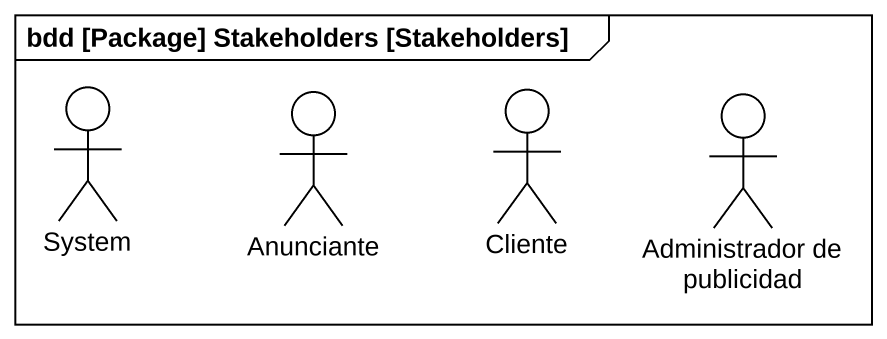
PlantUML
@startuml
mainframe bdd [Package] Stakeholders [Stakeholders]
actor System
actor Anunciante
actor Cliente
actor "Administrador de publicidad" as Administrador_de_publicidad
@enduml
